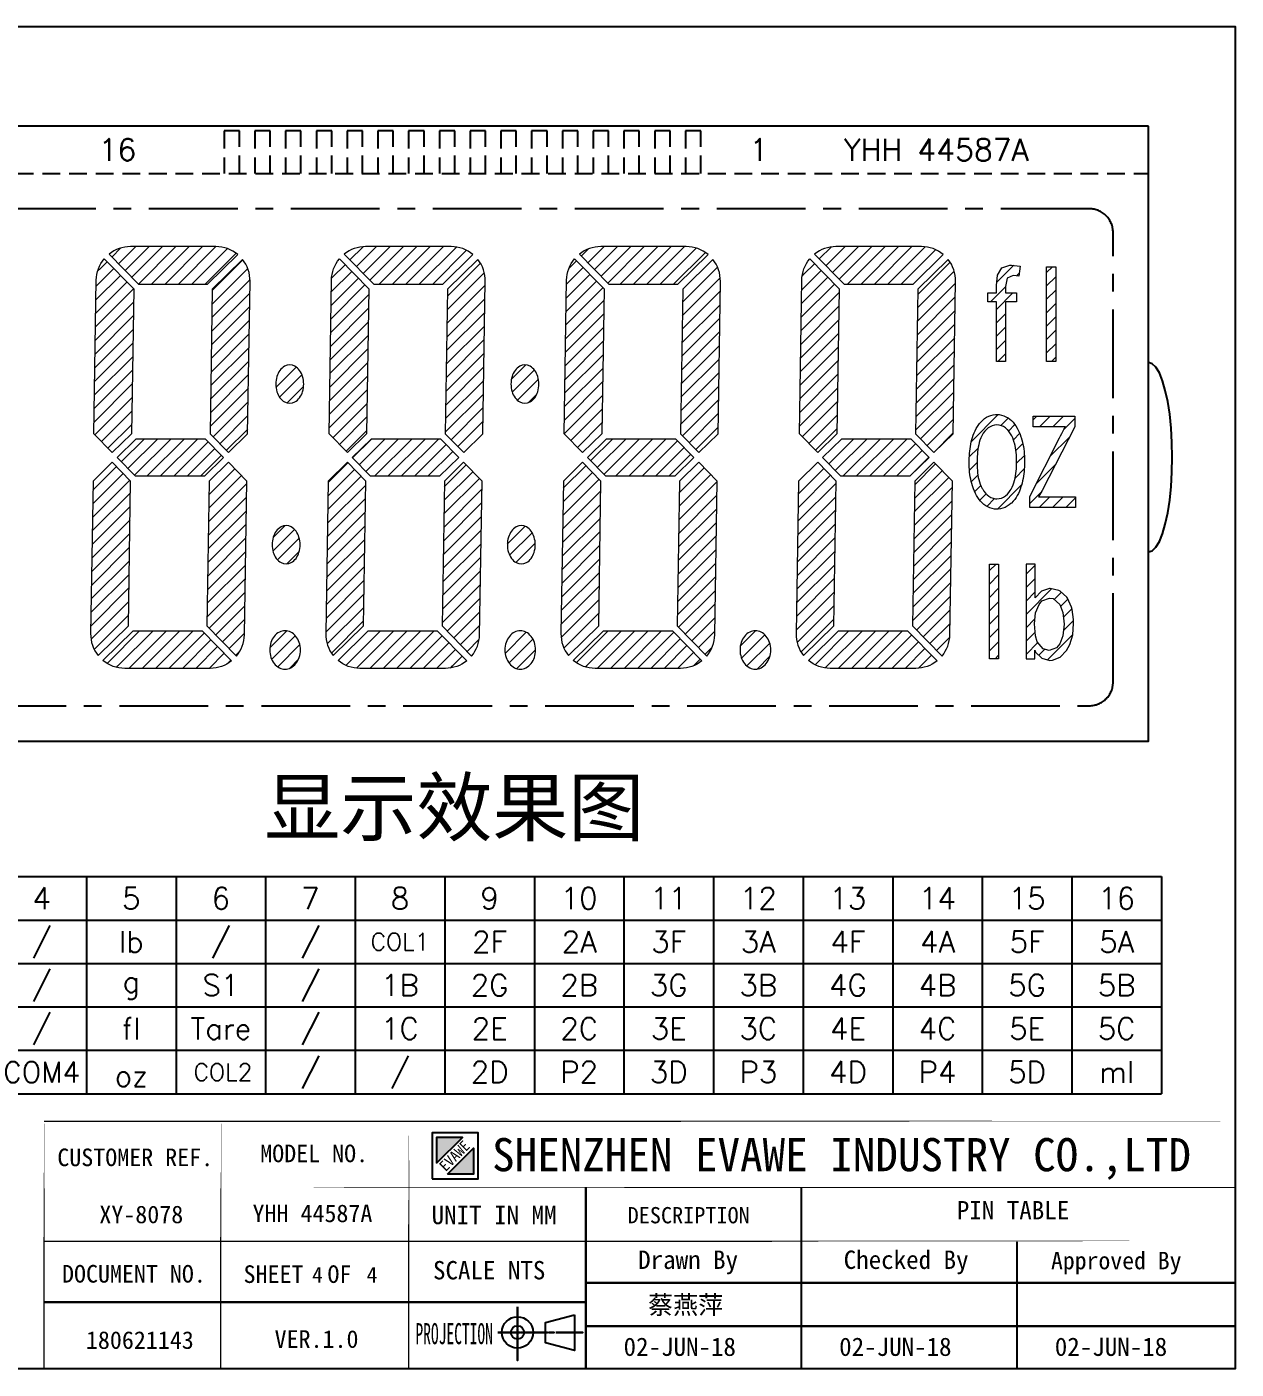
# Model space of a CAD drawing. Header units: inches. Extents: x 413 to 700, y 443 to 654.
# Drawn here: x 649.1 to 700.2, y 454.6 to 511.4 of the extents above; entities that cross this region are included whole.
import ezdxf
from ezdxf.enums import TextEntityAlignment as Align

# ---------------------------------------------------------------- set-up
doc = ezdxf.new("R2010")
doc.units = ezdxf.units.IN
doc.header["$LTSCALE"] = 3
doc.header["$MEASUREMENT"] = 0
doc.linetypes.add('CENTER', pattern=[2, 1.25, -0.25, 0.25, -0.25])
doc.linetypes.add('HIDDEN', pattern=[0.375, 0.25, -0.125])
doc.styles.add('romans', font='romans.shx')
doc.styles.add('SSSoft_Romans', font='Romans')
doc.styles.add('style5', font='SimSun.ttf')
pattern_1 = [(45, (0, 0), (-0.28284271, 0.28284271), [])]

msp = doc.modelspace()

# ---------------------------------------------------------------- hatches: boundary and pattern name
at = {"lineweight": 0}
h = msp.add_hatch(dxfattribs=at)
h.set_pattern_fill('U', color=256, scale=0.4, angle=45, style=0, pattern_type=0)
h.set_pattern_definition(pattern_1)
edge = h.paths.add_edge_path()
edge.add_line((667.55, 492.971), (666.74, 492.174))
edge.add_line((666.74, 492.174), (666.644, 486.053))
edge.add_line((666.644, 486.053), (667.892, 484.782))
edge.add_arc((666.782, 485.706), 1.444, 320.2392, 359)
edge.add_line((668.226, 485.68), (668.329, 492.178))
edge.add_line((668.329, 492.178), (667.55, 492.971))
edge = h.paths.add_edge_path()
edge.add_line((657.611, 492.971), (656.8, 492.174))
edge.add_line((656.8, 492.174), (656.704, 486.053))
edge.add_line((656.704, 486.053), (657.953, 484.782))
edge.add_arc((656.843, 485.706), 1.444, 320.2392, 359)
edge.add_line((658.287, 485.68), (658.39, 492.178))
edge.add_line((658.39, 492.178), (657.611, 492.971))
edge = h.paths.add_edge_path()
edge.add_line((662.638, 492.971), (661.828, 492.174))
edge.add_line((661.828, 492.174), (661.726, 485.731))
edge.add_arc((663.17, 485.706), 1.444, 179, 218.7608)
edge.add_line((662.044, 484.801), (663.321, 486.056))
edge.add_line((663.321, 486.056), (663.417, 492.178))
edge.add_line((663.417, 492.178), (662.638, 492.971))
edge = h.paths.add_edge_path()
edge.add_line((652.699, 492.971), (651.889, 492.174))
edge.add_line((651.889, 492.174), (651.787, 485.731))
edge.add_arc((653.231, 485.706), 1.444, 179, 218.7608)
edge.add_line((652.105, 484.801), (653.381, 486.056))
edge.add_line((653.381, 486.056), (653.478, 492.178))
edge.add_line((653.478, 492.178), (652.699, 492.971))
edge = h.paths.add_edge_path()
edge.add_line((656.843, 484.261), (653.231, 484.261))
edge.add_arc((653.231, 485.706), 1.444, 230.2392, 270, ccw=False)
edge.add_line((652.307, 484.595), (653.584, 485.85))
edge.add_line((653.584, 485.85), (656.498, 485.85))
edge.add_line((656.498, 485.85), (657.747, 484.579))
edge.add_arc((656.843, 485.706), 1.444, 270, 308.7608, ccw=False)
edge = h.paths.add_edge_path()
edge.add_line((666.782, 484.261), (663.17, 484.261))
edge.add_arc((663.17, 485.706), 1.444, 230.2392, 270, ccw=False)
edge.add_line((662.247, 484.595), (663.524, 485.85))
edge.add_line((663.524, 485.85), (666.438, 485.85))
edge.add_line((666.438, 485.85), (667.686, 484.579))
edge.add_arc((666.782, 485.706), 1.444, 270, 308.7608, ccw=False)
edge = h.paths.add_edge_path()
edge.add_arc((659.934, 484.892), 0.681, 297.3886, 321.3581)
edge.add_arc((659.82, 484.982), 0.826, 321.3581, 341.6773)
edge.add_arc((659.642, 485.041), 1.014, 341.6773, 378.3227)
edge.add_arc((659.82, 485.1), 0.826, 18.3227, 38.6419)
edge.add_arc((659.934, 485.191), 0.681, 38.6419, 62.6114)
edge.add_arc((660.006, 485.33), 0.524, 62.6114, 117.3886)
edge.add_arc((660.078, 485.191), 0.681, 117.3886, 141.3581)
edge.add_arc((660.191, 485.1), 0.826, 141.3581, 161.6773)
edge.add_arc((660.37, 485.041), 1.014, 161.6773, 198.3227)
edge.add_arc((660.191, 484.982), 0.826, 198.3227, 218.6419)
edge.add_arc((660.078, 484.892), 0.681, 218.6419, 242.6114)
edge.add_arc((660.006, 484.752), 0.524, 242.6114, 297.3886)
edge = h.paths.add_edge_path()
edge.add_arc((669.873, 484.892), 0.681, 297.3886, 321.3581)
edge.add_arc((669.76, 484.982), 0.826, 321.3581, 341.6773)
edge.add_arc((669.581, 485.041), 1.014, 341.6773, 378.3227)
edge.add_arc((669.76, 485.1), 0.826, 18.3227, 38.6419)
edge.add_arc((669.873, 485.191), 0.681, 38.6419, 62.6114)
edge.add_arc((669.945, 485.33), 0.524, 62.6114, 117.3886)
edge.add_arc((670.018, 485.191), 0.681, 117.3886, 141.3581)
edge.add_arc((670.131, 485.1), 0.826, 141.3581, 161.6773)
edge.add_arc((670.309, 485.041), 1.014, 161.6773, 198.3227)
edge.add_arc((670.131, 484.982), 0.826, 198.3227, 218.6419)
edge.add_arc((670.018, 484.892), 0.681, 218.6419, 242.6114)
edge.add_arc((669.945, 484.752), 0.524, 242.6114, 297.3886)
edge = h.paths.add_edge_path()
edge.add_arc((657.082, 500.644), 1.444, 50.2392, 90)
edge.add_line((657.082, 502.089), (653.47, 502.089))
edge.add_arc((653.47, 500.644), 1.444, 90, 128.7608)
edge.add_line((652.566, 501.77), (653.815, 500.5))
edge.add_line((653.815, 500.5), (656.729, 500.5))
edge.add_line((656.729, 500.5), (658.006, 501.754))
h.paths.add_polyline_path([(653.715, 493.969), (656.629, 493.969), (657.408, 493.177), (656.598, 492.38), (653.684, 492.38), (652.905, 493.173)])
edge = h.paths.add_edge_path()
edge.add_line((656.931, 500.294), (656.835, 494.172))
edge.add_line((656.835, 494.172), (657.614, 493.379))
edge.add_line((657.614, 493.379), (658.424, 494.175))
edge.add_line((658.424, 494.175), (658.526, 500.619))
edge.add_arc((657.082, 500.644), 1.444, 359, 398.7608)
edge.add_line((658.208, 501.548), (656.931, 500.294))
edge = h.paths.add_edge_path()
edge.add_line((651.923, 494.172), (652.026, 500.669))
edge.add_arc((653.47, 500.644), 1.444, 140.2392, 179, ccw=False)
edge.add_line((652.36, 501.568), (653.609, 500.297))
edge.add_line((653.609, 500.297), (653.513, 494.175))
edge.add_line((653.513, 494.175), (652.702, 493.379))
edge.add_line((652.702, 493.379), (651.923, 494.172))
edge = h.paths.add_edge_path()
edge.add_line((666.871, 500.294), (666.775, 494.172))
edge.add_line((666.775, 494.172), (667.554, 493.379))
edge.add_line((667.554, 493.379), (668.364, 494.175))
edge.add_line((668.364, 494.175), (668.466, 500.619))
edge.add_arc((667.022, 500.644), 1.444, 359, 398.7608)
edge.add_line((668.148, 501.548), (666.871, 500.294))
edge = h.paths.add_edge_path()
edge.add_line((661.863, 494.172), (661.966, 500.669))
edge.add_arc((663.41, 500.644), 1.444, 140.2392, 179, ccw=False)
edge.add_line((662.3, 501.568), (663.548, 500.297))
edge.add_line((663.548, 500.297), (663.452, 494.175))
edge.add_line((663.452, 494.175), (662.642, 493.379))
edge.add_line((662.642, 493.379), (661.863, 494.172))
h.paths.add_polyline_path([(663.655, 493.969), (666.569, 493.969), (667.348, 493.177), (666.537, 492.38), (663.623, 492.38), (662.844, 493.173)])
edge = h.paths.add_edge_path()
edge.add_arc((660.1, 496.474), 0.644, 36.0064, 60.3177)
edge.add_arc((660.203, 496.656), 0.435, 60.3177, 119.6823)
edge.add_arc((660.306, 496.474), 0.644, 119.6823, 143.9936)
edge.add_arc((660.47, 496.356), 0.846, 143.9936, 163.2474)
edge.add_arc((660.727, 496.278), 1.115, 163.2474, 196.7526)
edge.add_arc((660.47, 496.2), 0.846, 196.7526, 216.0064)
edge.add_arc((660.306, 496.082), 0.644, 216.0064, 240.3177)
edge.add_arc((660.203, 495.9), 0.435, 240.3177, 299.6823)
edge.add_arc((660.1, 496.082), 0.644, 299.6823, 323.9936)
edge.add_arc((659.936, 496.2), 0.846, 323.9936, 343.2474)
edge.add_arc((659.679, 496.278), 1.115, 343.2474, 376.7526)
edge.add_arc((659.936, 496.356), 0.846, 16.7526, 36.0064)
edge = h.paths.add_edge_path()
edge.add_arc((660.051, 489.865), 0.435, 60.3177, 119.6823)
edge.add_arc((660.154, 489.683), 0.644, 119.6823, 143.9936)
edge.add_arc((660.317, 489.565), 0.846, 143.9936, 163.2474)
edge.add_arc((660.575, 489.487), 1.115, 163.2474, 196.7526)
edge.add_arc((660.317, 489.41), 0.846, 196.7526, 216.0064)
edge.add_arc((660.154, 489.291), 0.644, 216.0064, 240.3177)
edge.add_arc((660.051, 489.11), 0.435, 240.3177, 299.6823)
edge.add_arc((659.947, 489.291), 0.644, 299.6823, 323.9936)
edge.add_arc((659.784, 489.41), 0.846, 323.9936, 343.2474)
edge.add_arc((659.526, 489.487), 1.115, 343.2474, 376.7526)
edge.add_arc((659.784, 489.565), 0.846, 16.7526, 36.0064)
edge.add_arc((659.947, 489.683), 0.644, 36.0064, 60.3177)
edge = h.paths.add_edge_path()
edge.add_arc((670.039, 496.474), 0.644, 36.0064, 60.3177)
edge.add_arc((670.143, 496.656), 0.435, 60.3177, 119.6823)
edge.add_arc((670.246, 496.474), 0.644, 119.6823, 143.9936)
edge.add_arc((670.409, 496.356), 0.846, 143.9936, 163.2474)
edge.add_arc((670.667, 496.278), 1.115, 163.2474, 196.7526)
edge.add_arc((670.409, 496.2), 0.846, 196.7526, 216.0064)
edge.add_arc((670.246, 496.082), 0.644, 216.0064, 240.3177)
edge.add_arc((670.143, 495.9), 0.435, 240.3177, 299.6823)
edge.add_arc((670.039, 496.082), 0.644, 299.6823, 323.9936)
edge.add_arc((669.876, 496.2), 0.846, 323.9936, 343.2474)
edge.add_arc((669.618, 496.278), 1.115, 343.2474, 376.7526)
edge.add_arc((669.876, 496.356), 0.846, 16.7526, 36.0064)
edge = h.paths.add_edge_path()
edge.add_arc((669.99, 489.865), 0.435, 60.3177, 119.6823)
edge.add_arc((670.094, 489.683), 0.644, 119.6823, 143.9936)
edge.add_arc((670.257, 489.565), 0.846, 143.9936, 163.2474)
edge.add_arc((670.514, 489.487), 1.115, 163.2474, 196.7526)
edge.add_arc((670.257, 489.41), 0.846, 196.7526, 216.0064)
edge.add_arc((670.094, 489.291), 0.644, 216.0064, 240.3177)
edge.add_arc((669.99, 489.11), 0.435, 240.3177, 299.6823)
edge.add_arc((669.887, 489.291), 0.644, 299.6823, 323.9936)
edge.add_arc((669.724, 489.41), 0.846, 323.9936, 343.2474)
edge.add_arc((669.466, 489.487), 1.115, 343.2474, 376.7526)
edge.add_arc((669.724, 489.565), 0.846, 16.7526, 36.0064)
edge.add_arc((669.887, 489.683), 0.644, 36.0064, 60.3177)
edge = h.paths.add_edge_path()
edge.add_arc((667.022, 500.644), 1.444, 50.2392, 90)
edge.add_line((667.022, 502.089), (663.41, 502.089))
edge.add_arc((663.41, 500.644), 1.444, 90, 128.7608)
edge.add_line((662.506, 501.77), (663.754, 500.5))
edge.add_line((663.754, 500.5), (666.669, 500.5))
edge.add_line((666.669, 500.5), (667.945, 501.754))
h = msp.add_hatch(dxfattribs=at)
h.set_pattern_fill('U', color=256, scale=0.4, angle=45, style=0, pattern_type=0)
h.set_pattern_definition(pattern_1)
edge = h.paths.add_edge_path()
edge.add_arc((676.961, 500.644), 1.444, 50.2392, 90)
edge.add_line((676.961, 502.089), (673.35, 502.089))
edge.add_arc((673.35, 500.644), 1.444, 90, 128.7608)
edge.add_line((672.445, 501.77), (673.694, 500.5))
edge.add_line((673.694, 500.5), (676.608, 500.5))
edge.add_line((676.608, 500.5), (677.885, 501.754))
h.paths.add_polyline_path([(673.594, 493.969), (676.508, 493.969), (677.287, 493.177), (676.477, 492.38), (673.563, 492.38), (672.784, 493.173)])
edge = h.paths.add_edge_path()
edge.add_line((672.578, 492.971), (671.768, 492.174))
edge.add_line((671.768, 492.174), (671.666, 485.731))
edge.add_arc((673.11, 485.706), 1.444, 179, 218.7608)
edge.add_line((671.984, 484.801), (673.261, 486.056))
edge.add_line((673.261, 486.056), (673.357, 492.178))
edge.add_line((673.357, 492.178), (672.578, 492.971))
edge = h.paths.add_edge_path()
edge.add_line((671.803, 494.172), (671.905, 500.669))
edge.add_arc((673.35, 500.644), 1.444, 140.2392, 179, ccw=False)
edge.add_line((672.239, 501.568), (673.488, 500.297))
edge.add_line((673.488, 500.297), (673.392, 494.175))
edge.add_line((673.392, 494.175), (672.581, 493.379))
edge.add_line((672.581, 493.379), (671.803, 494.172))
edge = h.paths.add_edge_path()
edge.add_line((676.722, 484.261), (673.11, 484.261))
edge.add_arc((673.11, 485.706), 1.444, 230.2392, 270, ccw=False)
edge.add_line((672.186, 484.595), (673.463, 485.85))
edge.add_line((673.463, 485.85), (676.377, 485.85))
edge.add_line((676.377, 485.85), (677.626, 484.579))
edge.add_arc((676.722, 485.706), 1.444, 270, 308.7608, ccw=False)
edge = h.paths.add_edge_path()
edge.add_line((682.517, 492.971), (681.707, 492.174))
edge.add_line((681.707, 492.174), (681.605, 485.731))
edge.add_arc((683.05, 485.706), 1.444, 179, 218.7608)
edge.add_line((681.923, 484.801), (683.2, 486.056))
edge.add_line((683.2, 486.056), (683.296, 492.178))
edge.add_line((683.296, 492.178), (682.517, 492.971))
edge = h.paths.add_edge_path()
edge.add_line((687.429, 492.971), (686.619, 492.174))
edge.add_line((686.619, 492.174), (686.523, 486.053))
edge.add_line((686.523, 486.053), (687.772, 484.782))
edge.add_arc((686.661, 485.706), 1.444, 320.2392, 359)
edge.add_line((688.105, 485.68), (688.208, 492.178))
edge.add_line((688.208, 492.178), (687.429, 492.971))
edge = h.paths.add_edge_path()
edge.add_line((677.49, 492.971), (676.679, 492.174))
edge.add_line((676.679, 492.174), (676.583, 486.053))
edge.add_line((676.583, 486.053), (677.832, 484.782))
edge.add_arc((676.722, 485.706), 1.444, 320.2392, 359)
edge.add_line((678.166, 485.68), (678.269, 492.178))
edge.add_line((678.269, 492.178), (677.49, 492.971))
edge = h.paths.add_edge_path()
edge.add_arc((679.813, 484.892), 0.681, 297.3886, 321.3581)
edge.add_arc((679.699, 484.982), 0.826, 321.3581, 341.6773)
edge.add_arc((679.521, 485.041), 1.014, 341.6773, 378.3227)
edge.add_arc((679.699, 485.1), 0.826, 18.3227, 38.6419)
edge.add_arc((679.813, 485.191), 0.681, 38.6419, 62.6114)
edge.add_arc((679.885, 485.33), 0.524, 62.6114, 117.3886)
edge.add_arc((679.957, 485.191), 0.681, 117.3886, 141.3581)
edge.add_arc((680.07, 485.1), 0.826, 141.3581, 161.6773)
edge.add_arc((680.249, 485.041), 1.014, 161.6773, 198.3227)
edge.add_arc((680.07, 484.982), 0.826, 198.3227, 218.6419)
edge.add_arc((679.957, 484.892), 0.681, 218.6419, 242.6114)
edge.add_arc((679.885, 484.752), 0.524, 242.6114, 297.3886)
edge = h.paths.add_edge_path()
edge.add_line((686.661, 484.261), (683.05, 484.261))
edge.add_arc((683.05, 485.706), 1.444, 230.2392, 270, ccw=False)
edge.add_line((682.126, 484.595), (683.403, 485.85))
edge.add_line((683.403, 485.85), (686.317, 485.85))
edge.add_line((686.317, 485.85), (687.566, 484.579))
edge.add_arc((686.661, 485.706), 1.444, 270, 308.7608, ccw=False)
edge = h.paths.add_edge_path()
edge.add_line((686.75, 500.294), (686.654, 494.172))
edge.add_line((686.654, 494.172), (687.433, 493.379))
edge.add_line((687.433, 493.379), (688.243, 494.175))
edge.add_line((688.243, 494.175), (688.345, 500.619))
edge.add_arc((686.901, 500.644), 1.444, 359, 398.7608)
edge.add_line((688.027, 501.548), (686.75, 500.294))
edge = h.paths.add_edge_path()
edge.add_line((681.742, 494.172), (681.845, 500.669))
edge.add_arc((683.289, 500.644), 1.444, 140.2392, 179, ccw=False)
edge.add_line((682.179, 501.568), (683.428, 500.297))
edge.add_line((683.428, 500.297), (683.331, 494.175))
edge.add_line((683.331, 494.175), (682.521, 493.379))
edge.add_line((682.521, 493.379), (681.742, 494.172))
edge = h.paths.add_edge_path()
edge.add_line((676.811, 500.294), (676.714, 494.172))
edge.add_line((676.714, 494.172), (677.493, 493.379))
edge.add_line((677.493, 493.379), (678.304, 494.175))
edge.add_line((678.304, 494.175), (678.405, 500.619))
edge.add_arc((676.961, 500.644), 1.444, 359, 398.7608)
edge.add_line((678.087, 501.548), (676.811, 500.294))
h.paths.add_polyline_path([(683.534, 493.969), (686.448, 493.969), (687.227, 493.177), (686.417, 492.38), (683.502, 492.38), (682.724, 493.173)])
edge = h.paths.add_edge_path()
edge.add_arc((686.901, 500.644), 1.444, 50.2392, 90)
edge.add_line((686.901, 502.089), (683.289, 502.089))
edge.add_arc((683.289, 500.644), 1.444, 90, 128.7608)
edge.add_line((682.385, 501.77), (683.634, 500.5))
edge.add_line((683.634, 500.5), (686.548, 500.5))
edge.add_line((686.548, 500.5), (687.825, 501.754))
h = msp.add_hatch(dxfattribs=at)
h.set_pattern_fill('U', color=256, scale=0.4, angle=45, style=0, pattern_type=0)
h.set_pattern_definition(pattern_1)
h.paths.add_polyline_path([(692.749, 485.296), (692.615, 485.133), (692.303, 485.014), (692.05, 485.088), (691.797, 485.386), (691.723, 485.638), (691.678, 486.144), (691.723, 486.605), (691.872, 486.962), (691.991, 487.11), (692.318, 487.229), (692.467, 487.215), (692.749, 486.962), (692.883, 486.62), (692.928, 486.129), (692.883, 485.638)], flags=16)
h.paths.add_polyline_path([(690.162, 484.672), (689.776, 484.672), (689.776, 488.672), (690.162, 488.672)])
h.paths.add_polyline_path([(691.976, 487.527), (691.708, 487.244), (691.708, 488.672), (691.322, 488.672), (691.322, 484.672), (691.693, 484.672), (691.693, 485.029), (691.723, 484.954), (691.991, 484.687), (692.333, 484.597), (692.437, 484.612), (692.764, 484.731), (693.032, 485.014), (693.18, 485.267), (693.299, 485.683), (693.329, 486.159), (693.329, 486.322), (693.27, 486.754), (693.24, 486.843), (693.076, 487.229), (693.046, 487.274), (692.764, 487.527), (692.704, 487.557), (692.348, 487.631), (692.318, 487.631)])
h.paths.add_polyline_path([(690.795, 493.906), (690.76, 494), (690.718, 494.091), (690.67, 494.178), (690.614, 494.261), (690.549, 494.337), (690.53, 494.358), (690.454, 494.424), (690.371, 494.479), (690.28, 494.519), (690.183, 494.544), (690.093, 494.551), (689.993, 494.543), (689.897, 494.518), (689.806, 494.477), (689.722, 494.422), (689.646, 494.357), (689.579, 494.283), (689.518, 494.204), (689.501, 494.178), (689.45, 494.092), (689.408, 494.001), (689.374, 493.907), (689.345, 493.812), (689.322, 493.714), (689.303, 493.616), (689.288, 493.517), (689.276, 493.418), (689.267, 493.319), (689.26, 493.219), (689.256, 493.119), (689.253, 493.019), (689.253, 492.932), (689.254, 492.832), (689.258, 492.732), (689.265, 492.632), (689.275, 492.533), (689.289, 492.434), (689.306, 492.335), (689.329, 492.238), (689.356, 492.142), (689.388, 492.047), (689.426, 491.955), (689.471, 491.865), (689.491, 491.832), (689.545, 491.748), (689.606, 491.668), (689.675, 491.596), (689.753, 491.534), (689.839, 491.484), (689.933, 491.449), (690.031, 491.432), (690.088, 491.429), (690.188, 491.437), (690.284, 491.462), (690.375, 491.502), (690.459, 491.558), (690.533, 491.624), (690.599, 491.7), (690.657, 491.781), (690.69, 491.835), (690.737, 491.923), (690.777, 492.015), (690.811, 492.109), (690.839, 492.205), (690.862, 492.302), (690.881, 492.4), (690.896, 492.499), (690.908, 492.599), (690.917, 492.698), (690.922, 492.798), (690.926, 492.898), (690.926, 492.987), (690.925, 493.087), (690.922, 493.187), (690.915, 493.287), (690.906, 493.387), (690.894, 493.486), (690.878, 493.585), (690.858, 493.683), (690.834, 493.78), (690.826, 493.811)], flags=16)
h.paths.add_polyline_path([(689.3, 494.531), (689.359, 494.612), (689.424, 494.688), (689.495, 494.758), (689.572, 494.822), (689.656, 494.877), (689.745, 494.922), (689.839, 494.956), (689.936, 494.979), (690.036, 494.99), (690.091, 494.991), (690.191, 494.986), (690.289, 494.968), (690.385, 494.939), (690.476, 494.898), (690.562, 494.847), (690.643, 494.788), (690.703, 494.736), (690.773, 494.664), (690.837, 494.588), (690.895, 494.506), (690.947, 494.421), (690.994, 494.333), (691.037, 494.242), (691.074, 494.15), (691.107, 494.055), (691.118, 494.022), (691.146, 493.926), (691.17, 493.829), (691.192, 493.732), (691.21, 493.633), (691.225, 493.535), (691.237, 493.435), (691.247, 493.336), (691.253, 493.236), (691.258, 493.136), (691.26, 493.036), (691.261, 492.985), (691.259, 492.885), (691.256, 492.785), (691.25, 492.685), (691.242, 492.585), (691.231, 492.486), (691.217, 492.387), (691.2, 492.288), (691.18, 492.19), (691.157, 492.093), (691.13, 491.997), (691.11, 491.933), (691.078, 491.838), (691.041, 491.745), (690.999, 491.654), (690.953, 491.566), (690.901, 491.481), (690.843, 491.399), (690.779, 491.322), (690.708, 491.251), (690.684, 491.23), (690.606, 491.168), (690.523, 491.113), (690.434, 491.066), (690.341, 491.03), (690.244, 491.006), (690.145, 490.993), (690.09, 490.991), (689.99, 490.997), (689.892, 491.014), (689.796, 491.044), (689.705, 491.085), (689.619, 491.136), (689.539, 491.195), (689.472, 491.255), (689.403, 491.328), (689.339, 491.405), (689.282, 491.487), (689.23, 491.572), (689.183, 491.66), (689.141, 491.751), (689.104, 491.844), (689.071, 491.938), (689.059, 491.975), (689.031, 492.071), (689.007, 492.167), (688.985, 492.265), (688.967, 492.363), (688.951, 492.462), (688.939, 492.561), (688.93, 492.661), (688.923, 492.761), (688.92, 492.861), (688.919, 492.94), (688.92, 493.04), (688.922, 493.14), (688.927, 493.24), (688.934, 493.339), (688.944, 493.439), (688.956, 493.538), (688.97, 493.637), (688.988, 493.736), (689.009, 493.833), (689.033, 493.93), (689.061, 494.026), (689.093, 494.121), (689.129, 494.214), (689.17, 494.306), (689.216, 494.394), (689.246, 494.447)])
h.paths.add_polyline_path([(692.58, 497.234), (692.193, 497.234), (692.193, 501.234), (692.58, 501.234)])
h.paths.add_polyline_path([(691.065, 501.264), (691.08, 501.264), (691.02, 500.833), (690.782, 500.863), (690.529, 500.759), (690.455, 500.402), (690.455, 500.134), (690.916, 500.134), (690.916, 499.747), (690.455, 499.747), (690.455, 497.234), (690.068, 497.234), (690.068, 499.747), (689.712, 499.747), (689.712, 500.134), (690.068, 500.134), (690.068, 500.446), (690.113, 500.878), (690.306, 501.19), (690.633, 501.309), (690.708, 501.309)])
h.paths.add_polyline_path([(692.783, 494.097), (692.83, 494.185), (692.878, 494.273), (692.927, 494.36), (692.979, 494.446), (692.991, 494.466), (691.625, 494.466), (691.625, 494.923), (693.379, 494.923), (693.379, 494.466), (692.004, 491.785), (691.855, 491.514), (693.419, 491.514), (693.419, 491.057), (691.483, 491.057), (691.483, 491.532), (692.737, 494.008)])
for color, points in [(5, [(666.41, 463.347), (667.503, 464.44), (666.41, 464.44)]), (1, [(666.873, 462.884), (667.966, 463.977), (667.966, 462.884)])]:
    msp.add_hatch(color=color).paths.add_polyline_path(points)

# ---------------------------------------------------------------- linework, layer by layer
for p, q in [((632.679, 475.461), (697.047, 475.461)), ((651.611, 475.461), (651.611, 466.283)), ((655.397, 475.461), (655.397, 466.283)), ((659.184, 475.461), (659.184, 466.283)), ((662.97, 475.461), (662.97, 466.283)), ((666.756, 475.461), (666.756, 466.283)), ((670.543, 475.461), (670.543, 466.283)), ((674.329, 475.461), (674.329, 466.283)), ((678.115, 475.461), (678.115, 466.283)), ((681.902, 475.461), (681.902, 466.283)), ((685.688, 475.461), (685.688, 466.283)), ((689.474, 475.461), (689.474, 466.283)), ((693.261, 475.461), (693.261, 466.283)), ((697.047, 475.461), (697.047, 466.283)), ((632.679, 473.626), (697.047, 473.626)), ((632.679, 471.79), (697.047, 471.79)), ((632.679, 469.954), (697.047, 469.954)), ((632.679, 468.119), (697.047, 468.119)), ((632.679, 466.283), (697.047, 466.283)), ((672.722, 462.319), (672.722, 454.697)), ((672.722, 454.697), (672.722, 462.319)), ((681.835, 454.697), (681.835, 462.319)), ((690.949, 454.697), (690.949, 460.045)), ((672.722, 457.471), (649.811, 457.471)), ((649.811, 457.471), (672.722, 457.471))]:
    msp.add_line(p, q)
for points in [[(619.979, 454.671), (700.177, 454.671), (700.177, 511.376), (619.979, 511.376)], [(696.503, 507.184), (638.503, 507.184), (638.503, 481.184), (696.503, 481.184)], [(666.216, 462.69), (668.16, 462.69), (668.16, 464.634), (666.216, 464.634)], [(666.41, 463.347), (667.503, 464.44), (666.41, 464.44)], [(666.873, 462.884), (667.966, 463.977), (667.966, 462.884)], [(672.722, 458.295), (700.177, 458.295)], [(672.233, 456.94), (672.233, 455.43), (671.008, 455.758), (671.008, 456.612)], [(668.993, 456.196), (669.74, 456.196)], [(669.758, 456.196), (669.955, 456.196)], [(669.829, 456.332), (669.829, 456.196), (669.829, 456.075)], [(669.98, 456.196), (671.091, 456.196)], [(671.138, 456.196), (671.333, 456.196), (671.373, 456.196)], [(671.448, 456.196), (672.585, 456.196)], [(672.722, 456.465), (700.177, 456.465)], [(669.829, 456.054), (669.829, 455.005)]]:
    msp.add_lwpolyline(points, close=True)
at = {"linetype": 'HIDDEN'}
for points in [[(658.078, 505.184), (658.078, 506.984), (657.428, 506.984), (657.428, 505.184)], [(659.378, 505.184), (659.378, 506.984), (658.728, 506.984), (658.728, 505.184)], [(660.678, 505.184), (660.678, 506.984), (660.028, 506.984), (660.028, 505.184)], [(661.978, 505.184), (661.978, 506.984), (661.328, 506.984), (661.328, 505.184)], [(663.278, 505.184), (663.278, 506.984), (662.628, 506.984), (662.628, 505.184)], [(664.578, 505.184), (664.578, 506.984), (663.928, 506.984), (663.928, 505.184)], [(665.878, 505.184), (665.878, 506.984), (665.228, 506.984), (665.228, 505.184)], [(667.178, 505.184), (667.178, 506.984), (666.528, 506.984), (666.528, 505.184)], [(668.478, 505.184), (668.478, 506.984), (667.828, 506.984), (667.828, 505.184)], [(669.778, 505.184), (669.778, 506.984), (669.128, 506.984), (669.128, 505.184)], [(671.078, 505.184), (671.078, 506.984), (670.428, 506.984), (670.428, 505.184)], [(672.378, 505.184), (672.378, 506.984), (671.728, 506.984), (671.728, 505.184)], [(673.678, 505.184), (673.678, 506.984), (673.028, 506.984), (673.028, 505.184)], [(674.978, 505.184), (674.978, 506.984), (674.328, 506.984), (674.328, 505.184)], [(676.278, 505.184), (676.278, 506.984), (675.628, 506.984), (675.628, 505.184)], [(677.578, 505.184), (677.578, 506.984), (676.928, 506.984), (676.928, 505.184)], [(638.503, 505.184), (696.503, 505.184)]]:
    msp.add_lwpolyline(points, dxfattribs=at)
at = {"linetype": 'CENTER'}
msp.add_lwpolyline([(641.003, 482.684), (694.003, 482.684, 0.414214), (695.003, 483.684), (695.003, 502.684, 0.414214), (694.003, 503.684), (641.003, 503.684, 0.414214), (640.003, 502.684), (640.003, 483.684, 0.414214)], format="xyb", close=True, dxfattribs=at)
at = {"lineweight": 0}
for points in [[(658.006, 501.754, 0.175251), (657.082, 502.089), (653.47, 502.089, 0.170757), (652.566, 501.77), (653.815, 500.5), (656.729, 500.5)], [(667.945, 501.754, 0.175251), (667.022, 502.089), (663.41, 502.089, 0.170757), (662.506, 501.77), (663.754, 500.5), (666.669, 500.5)], [(677.885, 501.754, 0.175251), (676.961, 502.089), (673.35, 502.089, 0.170757), (672.445, 501.77), (673.694, 500.5), (676.608, 500.5)], [(687.825, 501.754, 0.175251), (686.901, 502.089), (683.289, 502.089, 0.170757), (682.385, 501.77), (683.634, 500.5), (686.548, 500.5)], [(651.923, 494.172), (652.026, 500.669, -0.170757), (652.36, 501.568), (653.609, 500.297), (653.513, 494.175), (652.702, 493.379)], [(656.931, 500.294), (656.835, 494.172), (657.614, 493.379), (658.424, 494.175), (658.526, 500.619, 0.175251), (658.208, 501.548)], [(661.863, 494.172), (661.966, 500.669, -0.170757), (662.3, 501.568), (663.548, 500.297), (663.452, 494.175), (662.642, 493.379)], [(666.871, 500.294), (666.775, 494.172), (667.554, 493.379), (668.364, 494.175), (668.466, 500.619, 0.175251), (668.148, 501.548)], [(671.803, 494.172), (671.905, 500.669, -0.170757), (672.239, 501.568), (673.488, 500.297), (673.392, 494.175), (672.581, 493.379)], [(676.811, 500.294), (676.714, 494.172), (677.493, 493.379), (678.304, 494.175), (678.405, 500.619, 0.175251), (678.087, 501.548)], [(681.742, 494.172), (681.845, 500.669, -0.170757), (682.179, 501.568), (683.428, 500.297), (683.331, 494.175), (682.521, 493.379)], [(686.75, 500.294), (686.654, 494.172), (687.433, 493.379), (688.243, 494.175), (688.345, 500.619, 0.175251), (688.027, 501.548)], [(660.621, 496.853, 0.106477), (660.419, 497.034, 0.26498), (659.987, 497.034, 0.106477), (659.785, 496.853, 0.084209), (659.659, 496.599, 0.147244), (659.659, 495.957, 0.084209), (659.785, 495.703, 0.106477), (659.987, 495.522, 0.26498), (660.419, 495.522, 0.106477), (660.621, 495.703, 0.084209), (660.746, 495.957, 0.147244), (660.746, 496.599, 0.084209)], [(670.56, 496.853, 0.106477), (670.358, 497.034, 0.26498), (669.927, 497.034, 0.106477), (669.725, 496.853, 0.084209), (669.599, 496.599, 0.147244), (669.599, 495.957, 0.084209), (669.725, 495.703, 0.106477), (669.927, 495.522, 0.26498), (670.358, 495.522, 0.106477), (670.56, 495.703, 0.084209), (670.686, 495.957, 0.147244), (670.686, 496.599, 0.084209)], [(652.699, 492.971), (651.889, 492.174), (651.787, 485.731, 0.175251), (652.105, 484.801), (653.381, 486.056), (653.478, 492.178)], [(657.611, 492.971), (656.8, 492.174), (656.704, 486.053), (657.953, 484.782, 0.170757), (658.287, 485.68), (658.39, 492.178)], [(662.638, 492.971), (661.828, 492.174), (661.726, 485.731, 0.175251), (662.044, 484.801), (663.321, 486.056), (663.417, 492.178)], [(667.55, 492.971), (666.74, 492.174), (666.644, 486.053), (667.892, 484.782, 0.170757), (668.226, 485.68), (668.329, 492.178)], [(672.578, 492.971), (671.768, 492.174), (671.666, 485.731, 0.175251), (671.984, 484.801), (673.261, 486.056), (673.357, 492.178)], [(677.49, 492.971), (676.679, 492.174), (676.583, 486.053), (677.832, 484.782, 0.170757), (678.166, 485.68), (678.269, 492.178)], [(682.517, 492.971), (681.707, 492.174), (681.605, 485.731, 0.175251), (681.923, 484.801), (683.2, 486.056), (683.296, 492.178)], [(687.429, 492.971), (686.619, 492.174), (686.523, 486.053), (687.772, 484.782, 0.170757), (688.105, 485.68), (688.208, 492.178)], [(660.266, 490.243, 0.26498), (659.835, 490.243, 0.106477), (659.633, 490.062, 0.084209), (659.507, 489.809, 0.147244), (659.507, 489.166, 0.084209), (659.633, 488.912, 0.106477), (659.835, 488.731, 0.26498), (660.266, 488.731, 0.106477), (660.468, 488.912, 0.084209), (660.594, 489.166, 0.147244), (660.594, 489.809, 0.084209), (660.468, 490.062, 0.106477)], [(670.206, 490.243, 0.26498), (669.775, 490.243, 0.106477), (669.572, 490.062, 0.084209), (669.447, 489.809, 0.147244), (669.447, 489.166, 0.084209), (669.572, 488.912, 0.106477), (669.775, 488.731, 0.26498), (670.206, 488.731, 0.106477), (670.408, 488.912, 0.084209), (670.534, 489.166, 0.147244), (670.534, 489.809, 0.084209), (670.408, 490.062, 0.106477)], [(656.843, 484.261), (653.231, 484.261, -0.175251), (652.307, 484.595), (653.584, 485.85), (656.498, 485.85), (657.747, 484.579, -0.170757)], [(660.247, 484.287, 0.10497), (660.465, 484.466, 0.088892), (660.604, 484.723, 0.161273), (660.604, 485.36, 0.088892), (660.465, 485.616, 0.10497), (660.247, 485.796, 0.243668), (659.765, 485.796, 0.10497), (659.546, 485.616, 0.088892), (659.407, 485.36, 0.161273), (659.407, 484.723, 0.088892), (659.546, 484.466, 0.10497), (659.765, 484.287, 0.243668)], [(666.782, 484.261), (663.17, 484.261, -0.175251), (662.247, 484.595), (663.524, 485.85), (666.438, 485.85), (667.686, 484.579, -0.170757)], [(670.186, 484.287, 0.10497), (670.405, 484.466, 0.088892), (670.544, 484.723, 0.161273), (670.544, 485.36, 0.088892), (670.405, 485.616, 0.10497), (670.186, 485.796, 0.243668), (669.704, 485.796, 0.10497), (669.486, 485.616, 0.088892), (669.347, 485.36, 0.161273), (669.347, 484.723, 0.088892), (669.486, 484.466, 0.10497), (669.704, 484.287, 0.243668)], [(676.722, 484.261), (673.11, 484.261, -0.175251), (672.186, 484.595), (673.463, 485.85), (676.377, 485.85), (677.626, 484.579, -0.170757)], [(680.126, 484.287, 0.10497), (680.345, 484.466, 0.088892), (680.483, 484.723, 0.161273), (680.483, 485.36, 0.088892), (680.345, 485.616, 0.10497), (680.126, 485.796, 0.243668), (679.644, 485.796, 0.10497), (679.425, 485.616, 0.088892), (679.286, 485.36, 0.161273), (679.286, 484.723, 0.088892), (679.425, 484.466, 0.10497), (679.644, 484.287, 0.243668)], [(686.661, 484.261), (683.05, 484.261, -0.175251), (682.126, 484.595), (683.403, 485.85), (686.317, 485.85), (687.566, 484.579, -0.170757)]]:
    msp.add_lwpolyline(points, format="xyb", close=True, dxfattribs=at)
for points in [[(691.065, 501.264), (691.08, 501.264), (691.02, 500.833), (690.782, 500.863), (690.529, 500.759), (690.455, 500.402), (690.455, 500.134), (690.916, 500.134), (690.916, 499.747), (690.455, 499.747), (690.455, 497.234), (690.068, 497.234), (690.068, 499.747), (689.712, 499.747), (689.712, 500.134), (690.068, 500.134), (690.068, 500.446), (690.113, 500.878), (690.306, 501.19), (690.633, 501.309), (690.708, 501.309)], [(692.58, 497.234), (692.193, 497.234), (692.193, 501.234), (692.58, 501.234)], [(689.3, 494.531), (689.359, 494.612), (689.424, 494.688), (689.495, 494.758), (689.572, 494.822), (689.656, 494.877), (689.745, 494.922), (689.839, 494.956), (689.936, 494.979), (690.036, 494.99), (690.091, 494.991), (690.191, 494.986), (690.289, 494.968), (690.385, 494.939), (690.476, 494.898), (690.562, 494.847), (690.643, 494.788), (690.703, 494.736), (690.773, 494.664), (690.837, 494.588), (690.895, 494.506), (690.947, 494.421), (690.994, 494.333), (691.037, 494.242), (691.074, 494.15), (691.107, 494.055), (691.118, 494.022), (691.146, 493.926), (691.17, 493.829), (691.192, 493.732), (691.21, 493.633), (691.225, 493.535), (691.237, 493.435), (691.247, 493.336), (691.253, 493.236), (691.258, 493.136), (691.26, 493.036), (691.261, 492.985), (691.259, 492.885), (691.256, 492.785), (691.25, 492.685), (691.242, 492.585), (691.231, 492.486), (691.217, 492.387), (691.2, 492.288), (691.18, 492.19), (691.157, 492.093), (691.13, 491.997), (691.11, 491.933), (691.078, 491.838), (691.041, 491.745), (690.999, 491.654), (690.953, 491.566), (690.901, 491.481), (690.843, 491.399), (690.779, 491.322), (690.708, 491.251), (690.684, 491.23), (690.606, 491.168), (690.523, 491.113), (690.434, 491.066), (690.341, 491.03), (690.244, 491.006), (690.145, 490.993), (690.09, 490.991), (689.99, 490.997), (689.892, 491.014), (689.796, 491.044), (689.705, 491.085), (689.619, 491.136), (689.539, 491.195), (689.472, 491.255), (689.403, 491.328), (689.339, 491.405), (689.282, 491.487), (689.23, 491.572), (689.183, 491.66), (689.141, 491.751), (689.104, 491.844), (689.071, 491.938), (689.059, 491.975), (689.031, 492.071), (689.007, 492.167), (688.985, 492.265), (688.967, 492.363), (688.951, 492.462), (688.939, 492.561), (688.93, 492.661), (688.923, 492.761), (688.92, 492.861), (688.919, 492.94), (688.92, 493.04), (688.922, 493.14), (688.927, 493.24), (688.934, 493.339), (688.944, 493.439), (688.956, 493.538), (688.97, 493.637), (688.988, 493.736), (689.009, 493.833), (689.033, 493.93), (689.061, 494.026), (689.093, 494.121), (689.129, 494.214), (689.17, 494.306), (689.216, 494.394), (689.246, 494.447)], [(692.783, 494.097), (692.83, 494.185), (692.878, 494.273), (692.927, 494.36), (692.979, 494.446), (692.991, 494.466), (691.625, 494.466), (691.625, 494.923), (693.379, 494.923), (693.379, 494.466), (692.004, 491.785), (691.855, 491.514), (693.419, 491.514), (693.419, 491.057), (691.483, 491.057), (691.483, 491.532), (692.737, 494.008)], [(690.795, 493.906), (690.76, 494), (690.718, 494.091), (690.67, 494.178), (690.614, 494.261), (690.549, 494.337), (690.53, 494.358), (690.454, 494.424), (690.371, 494.479), (690.28, 494.519), (690.183, 494.544), (690.093, 494.551), (689.993, 494.543), (689.897, 494.518), (689.806, 494.477), (689.722, 494.422), (689.646, 494.357), (689.579, 494.283), (689.518, 494.204), (689.501, 494.178), (689.45, 494.092), (689.408, 494.001), (689.374, 493.907), (689.345, 493.812), (689.322, 493.714), (689.303, 493.616), (689.288, 493.517), (689.276, 493.418), (689.267, 493.319), (689.26, 493.219), (689.256, 493.119), (689.253, 493.019), (689.253, 492.932), (689.254, 492.832), (689.258, 492.732), (689.265, 492.632), (689.275, 492.533), (689.289, 492.434), (689.306, 492.335), (689.329, 492.238), (689.356, 492.142), (689.388, 492.047), (689.426, 491.955), (689.471, 491.865), (689.491, 491.832), (689.545, 491.748), (689.606, 491.668), (689.675, 491.596), (689.753, 491.534), (689.839, 491.484), (689.933, 491.449), (690.031, 491.432), (690.088, 491.429), (690.188, 491.437), (690.284, 491.462), (690.375, 491.502), (690.459, 491.558), (690.533, 491.624), (690.599, 491.7), (690.657, 491.781), (690.69, 491.835), (690.737, 491.923), (690.777, 492.015), (690.811, 492.109), (690.839, 492.205), (690.862, 492.302), (690.881, 492.4), (690.896, 492.499), (690.908, 492.599), (690.917, 492.698), (690.922, 492.798), (690.926, 492.898), (690.926, 492.987), (690.925, 493.087), (690.922, 493.187), (690.915, 493.287), (690.906, 493.387), (690.894, 493.486), (690.878, 493.585), (690.858, 493.683), (690.834, 493.78), (690.826, 493.811)], [(653.715, 493.969), (656.629, 493.969), (657.408, 493.177), (656.598, 492.38), (653.684, 492.38), (652.905, 493.173)], [(663.655, 493.969), (666.569, 493.969), (667.348, 493.177), (666.537, 492.38), (663.623, 492.38), (662.844, 493.173)], [(673.594, 493.969), (676.508, 493.969), (677.287, 493.177), (676.477, 492.38), (673.563, 492.38), (672.784, 493.173)], [(683.534, 493.969), (686.448, 493.969), (687.227, 493.177), (686.417, 492.38), (683.502, 492.38), (682.724, 493.173)], [(690.162, 484.672), (689.776, 484.672), (689.776, 488.672), (690.162, 488.672)], [(691.976, 487.527), (691.708, 487.244), (691.708, 488.672), (691.322, 488.672), (691.322, 484.672), (691.693, 484.672), (691.693, 485.029), (691.723, 484.954), (691.991, 484.687), (692.333, 484.597), (692.437, 484.612), (692.764, 484.731), (693.032, 485.014), (693.18, 485.267), (693.299, 485.683), (693.329, 486.159), (693.329, 486.322), (693.27, 486.754), (693.24, 486.843), (693.076, 487.229), (693.046, 487.274), (692.764, 487.527), (692.704, 487.557), (692.348, 487.631), (692.318, 487.631)], [(692.749, 485.296), (692.615, 485.133), (692.303, 485.014), (692.05, 485.088), (691.797, 485.386), (691.723, 485.638), (691.678, 486.144), (691.723, 486.605), (691.872, 486.962), (691.991, 487.11), (692.318, 487.229), (692.467, 487.215), (692.749, 486.962), (692.883, 486.62), (692.928, 486.129), (692.883, 485.638)]]:
    msp.add_lwpolyline(points, close=True, dxfattribs=at)
for points in [[(696.503, 489.184), (696.659, 489.234), (696.812, 489.38), (696.957, 489.62), (697.091, 489.948), (697.21, 490.356), (697.312, 490.833), (697.394, 491.368), (697.454, 491.948), (697.491, 492.559), (697.503, 493.184), (697.491, 493.81), (697.454, 494.42), (697.394, 495), (697.312, 495.536), (697.21, 496.013), (697.091, 496.42), (696.957, 496.748), (696.812, 496.989), (696.659, 497.135), (696.503, 497.184)], [(669.829, 457.276), (669.829, 456.357), (669.829, 457.276)]]:
    msp.add_lwpolyline(points)
at = {"const_width": 0.054}
for points in [[(700.177, 465.123), (649.811, 465.123)], [(649.811, 465.123), (649.811, 454.671)], [(657.278, 465.123), (657.278, 454.671)], [(657.278, 465.123), (657.278, 454.671)], [(665.232, 465.123), (665.232, 454.724)], [(665.232, 465.123), (665.232, 454.671)], [(700.177, 460.045), (649.811, 460.045)], [(700.177, 458.295), (672.722, 458.295)], [(700.177, 456.465), (672.722, 456.465)]]:
    msp.add_lwpolyline(points, close=True, dxfattribs=at)
msp.add_lwpolyline([(649.811, 462.322), (700.177, 462.322), (649.811, 462.322)], dxfattribs=at)
for radius in [0.663, 0.281]:
    msp.add_circle((669.829, 456.196), radius)

# ---------------------------------------------------------------- texts
for s, height, style, p in [('16', 0.93, 'romans', (652.924, 506.184)), ('1', 0.93, 'romans', (680.034, 506.184)), ('YHH 44587A', 0.93, 'romans', (687.526, 506.184)), ('4', 0.907, 'SSSoft_Romans', (649.718, 474.543)), ('5', 0.907, 'SSSoft_Romans', (653.504, 474.543)), ('6', 0.907, 'SSSoft_Romans', (657.291, 474.543)), ('7', 0.907, 'SSSoft_Romans', (661.077, 474.543)), ('8', 0.907, 'SSSoft_Romans', (664.863, 474.543)), ('9', 0.907, 'SSSoft_Romans', (668.65, 474.543)), ('10', 0.9073, 'SSSoft_Romans', (672.436, 474.543)), ('11', 0.9073, 'SSSoft_Romans', (676.222, 474.543)), ('12', 0.9073, 'SSSoft_Romans', (680.009, 474.543)), ('13', 0.9073, 'SSSoft_Romans', (683.795, 474.543)), ('14', 0.9073, 'SSSoft_Romans', (687.581, 474.543)), ('15', 0.9073, 'SSSoft_Romans', (691.368, 474.543)), ('16', 0.9073, 'SSSoft_Romans', (695.154, 474.543)), ('/', 0.907, 'SSSoft_Romans', (649.718, 472.708)), ('lb', 0.9073, 'SSSoft_Romans', (653.504, 472.708)), ('/', 0.907, 'SSSoft_Romans', (657.291, 472.708)), ('/', 0.907, 'SSSoft_Romans', (661.077, 472.708)), ('2F', 0.9073, 'SSSoft_Romans', (668.65, 472.708)), ('2A', 0.9073, 'SSSoft_Romans', (672.436, 472.708)), ('3F', 0.9073, 'SSSoft_Romans', (676.222, 472.708)), ('3A', 0.9073, 'SSSoft_Romans', (680.009, 472.708)), ('4F', 0.9073, 'SSSoft_Romans', (683.795, 472.708)), ('4A', 0.9073, 'SSSoft_Romans', (687.581, 472.708)), ('5F', 0.9073, 'SSSoft_Romans', (691.368, 472.708)), ('5A', 0.9073, 'SSSoft_Romans', (695.154, 472.708)), ('COL1', 0.7259, 'SSSoft_Romans', (664.863, 472.708)), ('/', 0.907, 'SSSoft_Romans', (649.718, 470.872)), ('/', 0.907, 'SSSoft_Romans', (661.077, 470.872)), ('g', 0.907, 'SSSoft_Romans', (653.504, 470.872)), ('S1', 0.9073, 'SSSoft_Romans', (657.291, 470.872)), ('1B', 0.9073, 'SSSoft_Romans', (664.863, 470.872)), ('2G', 0.9073, 'SSSoft_Romans', (668.65, 470.872)), ('2B', 0.9073, 'SSSoft_Romans', (672.436, 470.872)), ('3G', 0.9073, 'SSSoft_Romans', (676.222, 470.872)), ('3B', 0.9073, 'SSSoft_Romans', (680.009, 470.872)), ('4G', 0.9073, 'SSSoft_Romans', (683.795, 470.872)), ('4B', 0.9073, 'SSSoft_Romans', (687.581, 470.872)), ('5G', 0.9073, 'SSSoft_Romans', (691.368, 470.872)), ('5B', 0.9073, 'SSSoft_Romans', (695.154, 470.872)), ('/', 0.907, 'SSSoft_Romans', (649.718, 469.037)), ('fl', 0.9073, 'SSSoft_Romans', (653.504, 469.037)), ('Tare', 0.9073, 'SSSoft_Romans', (657.291, 469.037)), ('/', 0.907, 'SSSoft_Romans', (661.077, 469.037)), ('1C', 0.9073, 'SSSoft_Romans', (664.863, 469.037)), ('2E', 0.9073, 'SSSoft_Romans', (668.65, 469.037)), ('2C', 0.9073, 'SSSoft_Romans', (672.436, 469.037)), ('3E', 0.9073, 'SSSoft_Romans', (676.222, 469.037)), ('3C', 0.9073, 'SSSoft_Romans', (680.009, 469.037)), ('4E', 0.9073, 'SSSoft_Romans', (683.795, 469.037)), ('4C', 0.9073, 'SSSoft_Romans', (687.581, 469.037)), ('5E', 0.9073, 'SSSoft_Romans', (691.368, 469.037)), ('5C', 0.9073, 'SSSoft_Romans', (695.154, 469.037)), ('COM4', 0.8727, 'SSSoft_Romans', (649.718, 467.201)), ('COL2', 0.7259, 'SSSoft_Romans', (657.379, 467.198)), ('/', 0.907, 'SSSoft_Romans', (661.077, 467.201)), ('/', 0.907, 'SSSoft_Romans', (664.863, 467.201)), ('2D', 0.9073, 'SSSoft_Romans', (668.65, 467.201)), ('P2', 0.9073, 'SSSoft_Romans', (672.436, 467.201)), ('3D', 0.9073, 'SSSoft_Romans', (676.222, 467.201)), ('P3', 0.9073, 'SSSoft_Romans', (680.009, 467.201)), ('4D', 0.9073, 'SSSoft_Romans', (683.795, 467.201)), ('P4', 0.9073, 'SSSoft_Romans', (687.581, 467.201)), ('5D', 0.9073, 'SSSoft_Romans', (691.368, 467.201)), ('ml', 0.9073, 'SSSoft_Romans', (695.154, 467.201)), ('oz', 0.9073, 'SSSoft_Romans', (653.504, 467.04))]:
    msp.add_text(s, height=height, dxfattribs=dict(style=style)).set_placement(p, align=Align.MIDDLE)
at = {"style": 'style5'}
for s, height, p in [('显示效果图', 2.3559, (659.126, 477.214)), ('MODEL NO.', 0.7447, (658.955, 463.389)), ('SHENZHEN EVAWE INDUSTRY CO.,LTD', 1.4007, (668.755, 463.009)), ('CUSTOMER REF.', 0.74474, (650.379, 463.223)), ('XY-8078', 0.7447, (652.155, 460.812)), ('YHH 44587A', 0.7447, (658.63, 460.858)), ('UNIT IN MM', 0.7758, (666.201, 460.771)), ('DESCRIPTION', 0.68958, (674.485, 460.806)), ('PIN TABLE', 0.7758, (688.399, 460.975)), ('Drawn By', 0.7758, (674.929, 458.88)), ('Checked By', 0.7758, (683.616, 458.88)), ('Approved By', 0.73698, (692.379, 458.865)), ('DOCUMENT NO.', 0.74474, (650.578, 458.302)), ('SHEET  OF ', 0.7447, (658.251, 458.287)), ('SCALE NTS', 0.7758, (666.258, 458.438)), ('蔡燕萍', 0.7758, (675.349, 456.972)), ('180621143', 0.7447, (651.588, 455.501)), ('VER.1.0', 0.7447, (659.562, 455.544)), ('02-JUN-18', 0.7758, (674.312, 455.204)), ('02-JUN-18', 0.7758, (683.425, 455.204)), ('02-JUN-18', 0.7758, (692.539, 455.204))]:
    msp.add_text(s, height=height, dxfattribs=at).set_placement(p)
msp.add_text('EVAWE', height=0.4412, rotation=45, dxfattribs=at).set_placement((666.79, 462.973))
for p in [(661.146, 458.296), (663.451, 458.296)]:
    msp.add_text('4', height=0.67).set_placement(p)
at = {"style": 'style5', "width": 0.516641}
msp.add_text('PROJECTION', height=0.8911, dxfattribs=at).set_placement((665.516, 455.698), (668.79, 455.698), align=Align.FIT)

doc.saveas('drawing.dxf')
